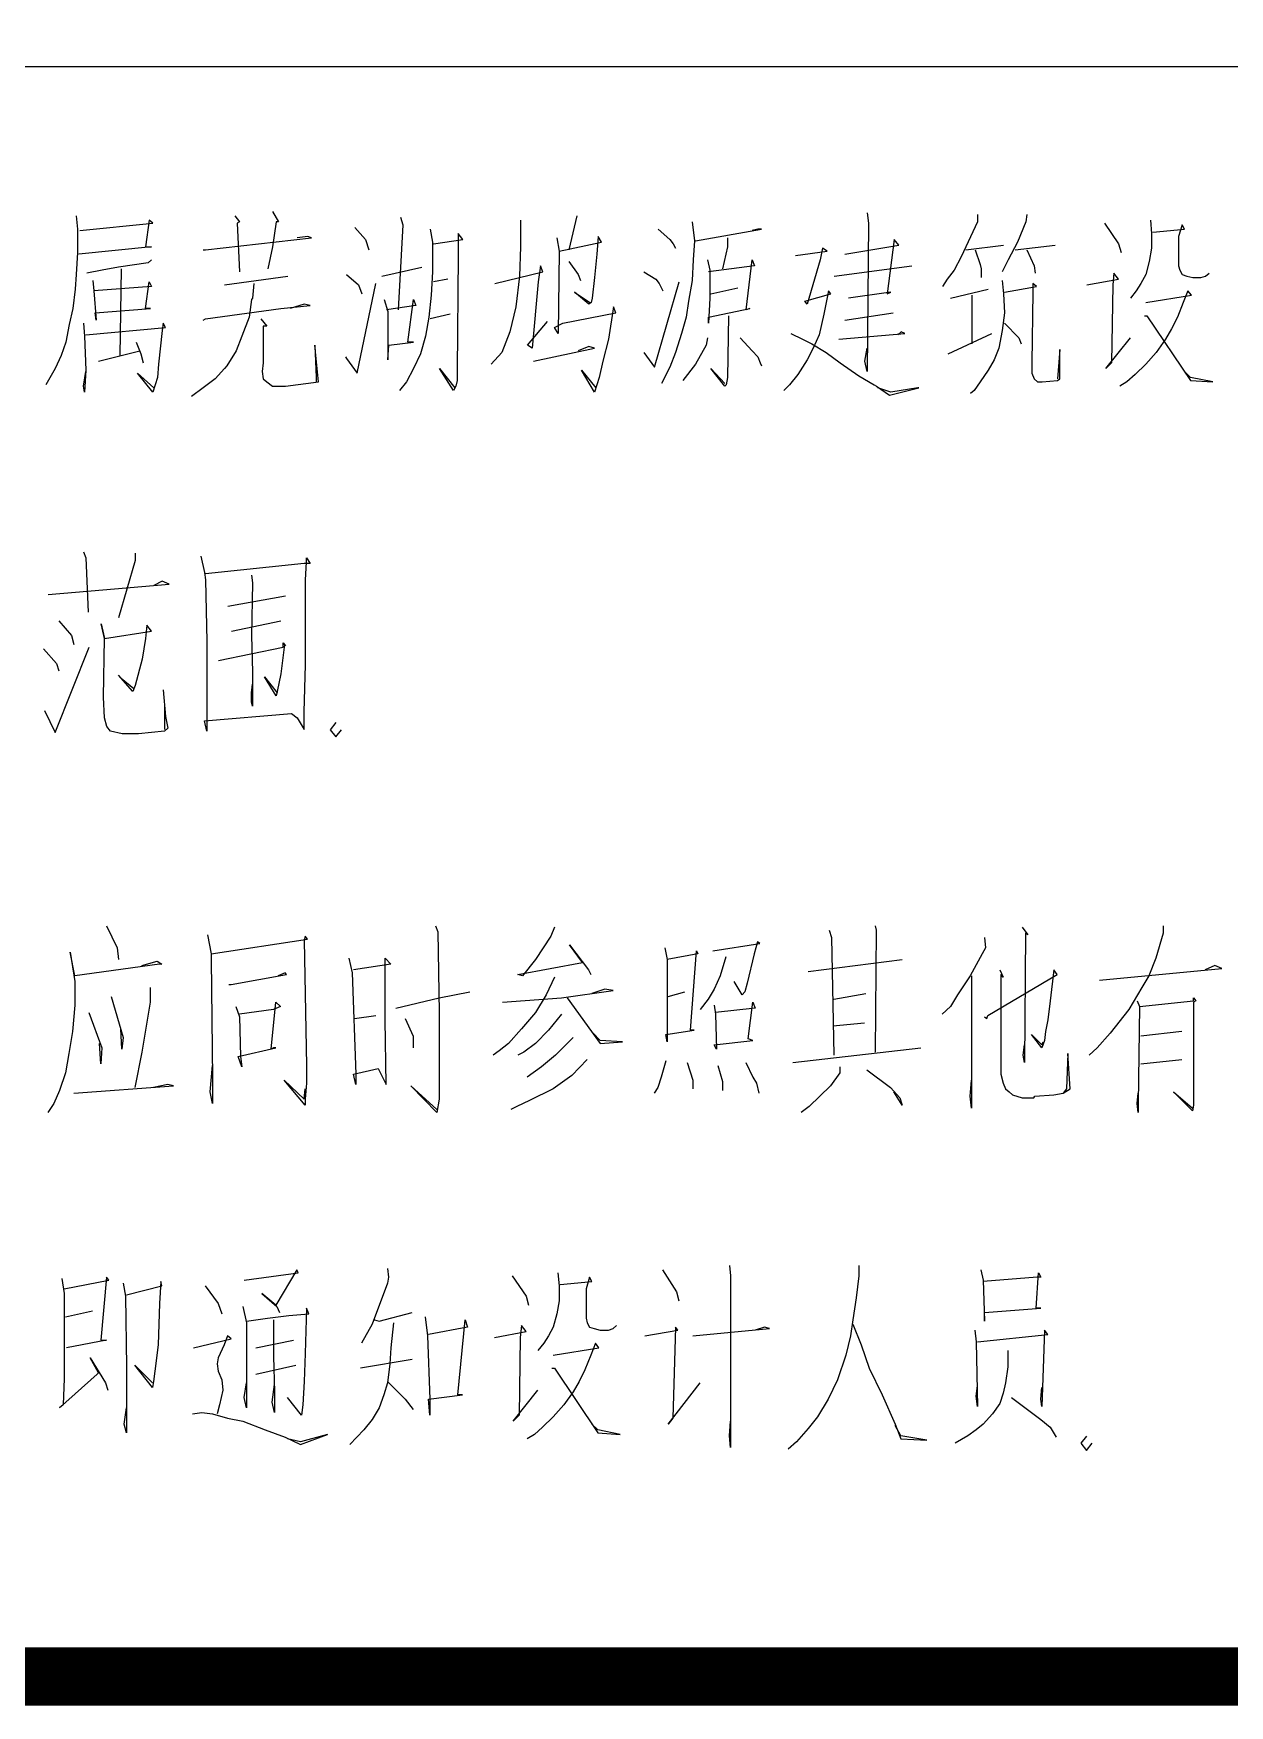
# Model space of a CAD drawing. Extents: x 39560 to 217760, y -140239 to 277665.
# Drawn here: x 138409 to 140502, y 160302 to 163228 of the extents above; entities that cross this region are included whole.
import ezdxf

# ---------------------------------------------------------------- set-up
doc = ezdxf.new("R2010")
doc.units = 0
doc.header["$LTSCALE"] = 1000
doc.header["$MEASUREMENT"] = 0
doc.layers.add('PUB_TITLE', color=4, linetype='Continuous')

# ---------------------------------------------------------------- blocks, each defined once
blk = doc.blocks.new('adasdcxcx')
at = {"layer": 'PUB_TITLE'}
for p, q in [((-2484, 15277.7), (4656, 15277.7)), ((-519.3, 15016.1), (-517.2, 14993)), ((-241.7, 15016.1), (-233.5, 15005.8)), ((-175.9, 15023.8), (-165.6, 15005.8)), ((48.2, 15013.6), (52.3, 15000.7)), ((356.6, 15016.1), (342.2, 14957)), ((864.5, 15021.3), (866.5, 15003.3)), ((1057.7, 15018.7), (1057.7, 15005.8)), ((1144.1, 15018.7), (1142, 15005.8)), ((-517.2, 14993), (-517.2, 14951.9)), ((-513.1, 14990.4), (-385.6, 15003.3)), ((-391.8, 15008.4), (-398, 14962.1)), ((-385.6, 15003.3), (-391.8, 15008.4)), ((-233.5, 15005.8), (-237.6, 15003.3)), ((-237.6, 15003.3), (-233.5, 14918.5)), ((-169.7, 15005.8), (-175.9, 14962.1)), ((-165.6, 15005.8), (-169.7, 15005.8)), ((-114.2, 14980.1), (-132.7, 14977.6)), ((-108, 14977.6), (-114.2, 14980.1)), ((-32, 14995.6), (-13.5, 14975)), ((52.3, 15000.7), (44.1, 14851.6)), ((99.6, 14993), (103.7, 14969.9)), ((149, 14985.3), (149, 14946.7)), ((157.2, 14975), (149, 14985.3)), ((257.9, 15008.4), (257.9, 14962.1)), ((393.6, 14980.1), (391.6, 14949.3)), ((399.8, 14969.9), (393.6, 14980.1)), ((498.5, 14993), (519.1, 14975)), ((558.1, 15005.8), (562.2, 14972.4)), ((564.3, 14972.4), (679.4, 14993)), ((673.3, 14993), (663, 14990.4)), ((679.4, 14993), (673.3, 14993)), ((866.5, 15003.3), (864.5, 14743.7)), ((1057.7, 15005.8), (1029, 14944.2)), ((1142, 15005.8), (1127.6, 14969.9)), ((1279.8, 15003.3), (1304.5, 14967.3)), ((1360, 15008.4), (1362, 14985.3)), ((1362, 14985.3), (1362, 14959.6)), ((1364.1, 14987.8), (1419.6, 14993)), ((1415.5, 15000.7), (1409.3, 14980.1)), ((1409.3, 14980.1), (1409.3, 14962.1)), ((1419.6, 14993), (1415.5, 15000.7)), ((-517.2, 14951.9), (-519.3, 14913.3)), ((-387.7, 14962.1), (-515.1, 14949.3)), ((-398, 14962.1), (-387.7, 14962.1)), ((-297.2, 14957), (-293.1, 14957)), ((-293.1, 14957), (-108, 14977.6)), ((-175.9, 14962.1), (-184.1, 14923.6)), ((-13.5, 14975), (-7.3, 14957)), ((103.7, 14969.9), (103.7, 14918.5)), ((105.8, 14967.3), (157.2, 14975)), ((257.9, 14962.1), (255.9, 14910.7)), ((321.7, 14977.6), (325.8, 14954.4)), ((325.8, 14954.4), (323.7, 14810.5)), ((325.8, 14954.4), (399.8, 14969.9)), ((519.1, 14975), (525.2, 14967.3)), ((525.2, 14967.3), (529.3, 14959.6)), ((562.2, 14972.4), (560.2, 14939)), ((619.8, 14962.1), (611.6, 14923.6)), ((619.8, 14977.6), (619.8, 14962.1)), ((739.1, 14946.7), (794.6, 14954.4)), ((786.3, 14959.6), (782.2, 14939)), ((794.6, 14954.4), (786.3, 14959.6)), ((825.4, 14949.3), (920, 14964.7)), ((911.8, 14975), (899.4, 14879.9)), ((920, 14964.7), (911.8, 14975)), ((1037.2, 14957), (1103, 14964.7)), ((1053.6, 14957), (1061.9, 14931.3)), ((1127.6, 14969.9), (1111.2, 14939)), ((1123.5, 14957), (1193.4, 14964.7)), ((1144.1, 14957), (1156.4, 14928.7)), ((1304.5, 14967.3), (1308.6, 14951.9)), ((1362, 14959.6), (1357.9, 14936.4)), ((1409.3, 14962.1), (1409.3, 14946.7)), ((-445.2, 14926.2), (-474, 14921)), ((-393.8, 14933.9), (-445.2, 14926.2)), ((-441.1, 14923.6), (-443.2, 14772)), ((-387.7, 14939), (-393.8, 14933.9)), ((15.3, 14910.7), (85.2, 14926.2)), ((149, 14946.7), (146.9, 14746.3)), ((292.9, 14928.7), (288.8, 14900.5)), ((297, 14918.5), (292.9, 14928.7)), ((342.2, 14936.4), (358.7, 14913.3)), ((391.6, 14949.3), (387.5, 14908.2)), ((560.2, 14939), (558.1, 14903)), ((584.8, 14939), (589, 14921)), ((667.1, 14928.7), (586.9, 14918.5)), ((652.7, 14851.6), (663, 14939)), ((663, 14939), (667.1, 14928.7)), ((782.2, 14939), (759.6, 14861.9)), ((806.9, 14910.7), (942.6, 14928.7)), ((1029, 14944.2), (1016.6, 14921)), ((1061.9, 14931.3), (1063.9, 14923.6)), ((1063.9, 14923.6), (1063.9, 14908.2)), ((1111.2, 14939), (1100.9, 14918.5)), ((1156.4, 14928.7), (1158.5, 14915.9)), ((1357.9, 14936.4), (1351.8, 14913.3)), ((1409.3, 14946.7), (1409.3, 14928.7)), ((1409.3, 14928.7), (1411.4, 14921)), ((-519.3, 14913.3), (-521.3, 14887.6)), ((-474, 14921), (-500.8, 14915.9)), ((-490.5, 14903), (-488.4, 14885)), ((-387.7, 14892.8), (-488.4, 14885)), ((-398, 14854.2), (-391.8, 14900.5)), ((-391.8, 14900.5), (-387.7, 14892.8)), ((-260.2, 14895.3), (-149.2, 14910.7)), ((-208.8, 14897.9), (-210.8, 14872.2)), ((-46.4, 14913.3), (-25.8, 14895.3)), ((-27.9, 14741.1), (5, 14897.9)), ((-25.8, 14895.3), (-19.6, 14879.9)), ((103.7, 14918.5), (101.7, 14877.3)), ((130.5, 14905.6), (105.8, 14900.5)), ((212.7, 14897.9), (297, 14918.5)), ((255.9, 14910.7), (249.7, 14856.8)), ((288.8, 14900.5), (278.5, 14784.8)), ((358.7, 14913.3), (362.8, 14903)), ((387.5, 14908.2), (383.4, 14872.2)), ((473.8, 14918.5), (494.4, 14905.6)), ((492.3, 14751.4), (535.5, 14900.5)), ((494.4, 14905.6), (500.5, 14897.9)), ((500.5, 14897.9), (506.7, 14885)), ((558.1, 14903), (551.9, 14867.1)), ((589, 14921), (589, 14872.2)), ((1004.3, 14905.6), (996.1, 14892.8)), ((1016.6, 14921), (1004.3, 14905.6)), ((1100.9, 14903), (1103, 14879.9)), ((1105, 14882.5), (1160.5, 14892.8)), ((1154.4, 14897.9), (1154.4, 14882.5)), ((1160.5, 14892.8), (1154.4, 14897.9)), ((1249, 14895.3), (1304.5, 14905.6)), ((1294.2, 14895.3), (1292.1, 14759.1)), ((1296.2, 14915.9), (1294.2, 14895.3)), ((1304.5, 14905.6), (1296.2, 14915.9)), ((1343.5, 14897.9), (1335.3, 14885)), ((1351.8, 14913.3), (1343.5, 14897.9)), ((1411.4, 14921), (1415.5, 14913.3)), ((1415.5, 14913.3), (1423.7, 14910.7)), ((1423.7, 14910.7), (1434, 14908.2)), ((1434, 14908.2), (1448.4, 14908.2)), ((1448.4, 14908.2), (1456.6, 14910.7)), ((1456.6, 14910.7), (1462.8, 14915.9)), ((-521.3, 14887.6), (-525.4, 14854.2)), ((-488.4, 14885), (-484.3, 14833.6)), ((-212.9, 14869.6), (-217, 14838.8)), ((-210.8, 14872.2), (-212.9, 14869.6)), ((19.4, 14869.6), (25.6, 14849.1)), ((60.6, 14795.1), (70.8, 14869.6)), ((70.8, 14869.6), (74.9, 14859.3)), ((101.7, 14877.3), (97.6, 14838.8)), ((352.5, 14882.5), (379.2, 14864.5)), ((377.2, 14861.9), (352.5, 14882.5)), ((381.3, 14864.5), (377.2, 14861.9)), ((383.4, 14872.2), (381.3, 14864.5)), ((551.9, 14867.1), (547.8, 14838.8)), ((589, 14872.2), (586.9, 14828.5)), ((591, 14879.9), (638.3, 14890.2)), ((755.5, 14867.1), (800.7, 14879.9)), ((759.6, 14861.9), (755.5, 14867.1)), ((796.6, 14885), (788.4, 14843.9)), ((800.7, 14879.9), (796.6, 14885)), ((905.6, 14882.5), (831.6, 14872.2)), ((899.4, 14879.9), (905.6, 14882.5)), ((1010.5, 14872.2), (1076.2, 14887.6)), ((1047.5, 14877.3), (1047.5, 14792.5)), ((1103, 14879.9), (1105, 14846.5)), ((1154.4, 14882.5), (1152.3, 14759.1)), ((1335.3, 14885), (1325, 14872.2)), ((1351.8, 14864.5), (1431.9, 14877.3)), ((1417.6, 14864.5), (1407.3, 14838.8)), ((1425.8, 14885), (1417.6, 14864.5)), ((1431.9, 14877.3), (1425.8, 14885)), ((-525.4, 14854.2), (-531.6, 14825.9)), ((-486.4, 14846.5), (-389.7, 14854.2)), ((-484.3, 14833.6), (-486.4, 14846.5)), ((-389.7, 14854.2), (-398, 14854.2)), ((-297.2, 14833.6), (-293.1, 14836.2)), ((-293.1, 14836.2), (-161.5, 14854.2)), ((-217, 14838.8), (-229.4, 14805.4)), ((-196.5, 14836.2), (-186.2, 14823.4)), ((-161.5, 14854.2), (-110.1, 14859.3)), ((-120.4, 14861.9), (-145.1, 14854.2)), ((-110.1, 14859.3), (-120.4, 14861.9)), ((74.9, 14859.3), (23.5, 14851.6)), ((25.6, 14849.1), (25.6, 14764.3)), ((97.6, 14838.8), (91.4, 14805.4)), ((134.6, 14843.9), (99.6, 14836.2)), ((249.7, 14856.8), (239.4, 14813.1)), ((332, 14828.5), (424.5, 14846.5)), ((420.4, 14856.8), (412.1, 14800.2)), ((424.5, 14846.5), (420.4, 14856.8)), ((547.8, 14838.8), (539.6, 14810.5)), ((586.9, 14838.8), (658.9, 14854.2)), ((586.9, 14828.5), (586.9, 14838.8)), ((621.9, 14841.4), (619.8, 14733.4)), ((658.9, 14854.2), (652.7, 14851.6)), ((788.4, 14843.9), (780.2, 14807.9)), ((825.4, 14833.6), (909.7, 14846.5)), ((1105, 14846.5), (1100.9, 14815.7)), ((1349.7, 14841.4), (1353.8, 14841.4)), ((1353.8, 14841.4), (1429.9, 14728.3)), ((1407.3, 14838.8), (1397, 14818.2)), ((-531.6, 14825.9), (-537.8, 14795.1)), ((-506.9, 14828.5), (-504.9, 14805.4)), ((-504.9, 14805.4), (-502.8, 14746.3)), ((-502.8, 14807.9), (-363, 14820.8)), ((-369.2, 14815.7), (-375.3, 14756.5)), ((-367.1, 14828.5), (-369.2, 14815.7)), ((-363, 14820.8), (-367.1, 14828.5)), ((-229.4, 14805.4), (-239.6, 14779.7)), ((-192.3, 14823.4), (-192.3, 14764.3)), ((-186.2, 14823.4), (-192.3, 14823.4)), ((91.4, 14805.4), (83.2, 14774.5)), ((239.4, 14813.1), (225, 14777.1)), ((270.3, 14790), (305.2, 14831.1)), ((317.6, 14820.8), (332, 14828.5)), ((323.7, 14810.5), (317.6, 14820.8)), ((539.6, 14810.5), (529.3, 14777.1)), ((730.8, 14810.5), (751.4, 14800.2)), ((780.2, 14807.9), (769.9, 14784.8)), ((815.1, 14800.2), (930.3, 14810.5)), ((924.1, 14813.1), (917.9, 14807.9)), ((930.3, 14810.5), (924.1, 14813.1)), ((1006.3, 14774.5), (1082.4, 14810.5)), ((1100.9, 14815.7), (1094.8, 14784.8)), ((1105, 14828.5), (1129.7, 14802.8)), ((1397, 14818.2), (1386.7, 14800.2)), ((-537.8, 14795.1), (-546, 14772)), ((-480.2, 14761.7), (-408.2, 14779.7)), ((-414.4, 14795.1), (-406.2, 14774.5)), ((-239.6, 14779.7), (-256.1, 14754)), ((-101.9, 14790), (-99.8, 14733.4)), ((-95.7, 14725.7), (-101.9, 14790)), ((25.6, 14764.3), (27.7, 14790)), ((27.7, 14790), (70.8, 14795.1)), ((70.8, 14795.1), (60.6, 14795.1)), ((225, 14777.1), (206.5, 14756.5)), ((278.5, 14784.8), (270.3, 14790)), ((280.5, 14761.7), (387.5, 14784.8)), ((377.2, 14787.4), (358.7, 14779.7)), ((387.5, 14784.8), (377.2, 14787.4)), ((412.1, 14800.2), (401.9, 14761.7)), ((473.8, 14777.1), (492.3, 14751.4)), ((529.3, 14777.1), (519.1, 14751.4)), ((582.8, 14790), (564.3, 14756.5)), ((584.8, 14802.8), (582.8, 14790)), ((642.4, 14802.8), (663, 14779.7)), ((663, 14779.7), (673.3, 14769.4)), ((751.4, 14800.2), (767.8, 14792.5)), ((769.9, 14784.8), (759.6, 14764.3)), ((767.8, 14792.5), (792.5, 14777.1)), ((792.5, 14777.1), (817.2, 14759.1)), ((860.4, 14761.7), (864.5, 14784.8)), ((1094.8, 14784.8), (1086.5, 14764.3)), ((1129.7, 14802.8), (1133.8, 14792.5)), ((1201.7, 14782.2), (1197.6, 14730.8)), ((1201.7, 14730.8), (1201.7, 14782.2)), ((1281.9, 14748.8), (1325, 14802.8)), ((1370.3, 14777.1), (1351.8, 14756.5)), ((1386.7, 14800.2), (1370.3, 14777.1)), ((-556.3, 14748.8), (-572.7, 14720.6)), ((-546, 14772), (-556.3, 14748.8)), ((-502.8, 14746.3), (-504.9, 14707.7)), ((-406.2, 14774.5), (-402.1, 14759.1)), ((-375.3, 14756.5), (-377.4, 14733.4)), ((-260.2, 14748.8), (-276.6, 14730.8)), ((-256.1, 14754), (-260.2, 14748.8)), ((-192.3, 14759.1), (-194.4, 14743.7)), ((-192.3, 14764.3), (-192.3, 14759.1)), ((-48.4, 14769.4), (-46.4, 14766.8)), ((-46.4, 14766.8), (-27.9, 14741.1)), ((70.8, 14748.8), (58.5, 14725.7)), ((83.2, 14774.5), (70.8, 14748.8)), ((116.1, 14748.8), (142.8, 14715.4)), ((140.7, 14710.3), (116.1, 14748.8)), ((146.9, 14746.3), (146.9, 14728.3)), ((364.8, 14746.3), (389.5, 14715.4)), ((387.5, 14707.7), (364.8, 14746.3)), ((401.9, 14761.7), (395.7, 14733.4)), ((519.1, 14751.4), (504.7, 14723.1)), ((564.3, 14756.5), (541.7, 14728.3)), ((591, 14748.8), (615.7, 14723.1)), ((615.7, 14718), (591, 14748.8)), ((673.3, 14769.4), (677.4, 14759.1)), ((677.4, 14759.1), (679.4, 14754)), ((759.6, 14764.3), (743.2, 14738.6)), ((817.2, 14759.1), (850.1, 14736)), ((864.5, 14743.7), (860.4, 14761.7)), ((1076.2, 14746.3), (1061.9, 14725.7)), ((1086.5, 14764.3), (1076.2, 14746.3)), ((1152.3, 14759.1), (1152.3, 14741.1)), ((1292.1, 14759.1), (1281.9, 14748.8)), ((1351.8, 14756.5), (1333.3, 14738.6)), ((-506.9, 14718), (-502.8, 14743.7)), ((-504.9, 14707.7), (-506.9, 14718)), ((-412.3, 14741.1), (-383.6, 14715.4)), ((-385.6, 14707.7), (-412.3, 14741.1)), ((-381.5, 14720.6), (-385.6, 14707.7)), ((-377.4, 14733.4), (-381.5, 14720.6)), ((-276.6, 14730.8), (-297.2, 14715.4)), ((-194.4, 14743.7), (-192.3, 14730.8)), ((-192.3, 14730.8), (-186.2, 14725.7)), ((-186.2, 14725.7), (-175.9, 14718)), ((-175.9, 14718), (-153.3, 14718)), ((-153.3, 14718), (-95.7, 14725.7)), ((-99.8, 14733.4), (-99.8, 14725.7)), ((58.5, 14725.7), (46.2, 14710.3)), ((144.8, 14718), (140.7, 14710.3)), ((146.9, 14728.3), (144.8, 14718)), ((395.7, 14733.4), (387.5, 14707.7)), ((617.7, 14720.6), (615.7, 14718)), ((619.8, 14733.4), (617.7, 14720.6)), ((728.8, 14720.6), (718.5, 14710.3)), ((743.2, 14738.6), (728.8, 14720.6)), ((850.1, 14736), (876.8, 14720.6)), ((876.8, 14720.6), (880.9, 14718)), ((880.9, 14718), (903.5, 14702.6)), ((1061.9, 14725.7), (1051.6, 14710.3)), ((1152.3, 14741.1), (1156.4, 14730.8)), ((1156.4, 14730.8), (1162.6, 14725.7)), ((1162.6, 14725.7), (1170.8, 14725.7)), ((1170.8, 14725.7), (1197.6, 14728.3)), ((1197.6, 14728.3), (1201.7, 14730.8)), ((1318.9, 14725.7), (1306.5, 14718)), ((1333.3, 14738.6), (1318.9, 14725.7)), ((1429.9, 14733.4), (1419.6, 14743.7)), ((1469, 14725.7), (1429.9, 14733.4)), ((1429.9, 14728.3), (1469, 14725.7)), ((-297.2, 14715.4), (-317.8, 14700)), ((905.6, 14707.7), (883, 14715.4)), ((903.5, 14702.6), (954.9, 14715.4)), ((952.9, 14715.4), (905.6, 14707.7)), ((954.9, 14715.4), (952.9, 14715.4)), ((1051.6, 14710.3), (1045.4, 14705.1)), ((-506.9, 14428.3), (-502.8, 14418)), ((-416.5, 14425.7), (-416.5, 14412.9)), ((-502.8, 14418), (-498.7, 14322.9)), ((-416.5, 14412.9), (-445.2, 14312.6)), ((-301.3, 14420.6), (-295.1, 14392.3)), ((-120.4, 14407.7), (-293.1, 14389.7)), ((-110.1, 14407.7), (-120.4, 14407.7)), ((-118.3, 14379.5), (-116.3, 14410.3)), ((-116.3, 14418), (-110.1, 14407.7)), ((-116.3, 14410.3), (-116.3, 14418)), ((-568.6, 14353.8), (-356.8, 14371.7)), ((-369.2, 14376.9), (-383.6, 14369.2)), ((-356.8, 14371.7), (-369.2, 14376.9)), ((-295.1, 14392.3), (-293.1, 14379.5)), ((-293.1, 14379.5), (-291, 14271.5)), ((-212.9, 14387.2), (-210.8, 14374.3)), ((-210.8, 14374.3), (-212.9, 14281.8)), ((-118.3, 14299.8), (-118.3, 14379.5)), ((-254, 14333.2), (-153.3, 14351.2)), ((-550.1, 14307.5), (-527.5, 14281.8)), ((-247.9, 14289.5), (-161.5, 14307.5)), ((-527.5, 14281.8), (-523.4, 14266.4)), ((-476.1, 14302.4), (-469.9, 14276.7)), ((-469.9, 14276.7), (-476.1, 14302.4)), ((-469.9, 14276.7), (-387.7, 14289.5)), ((-395.9, 14299.8), (-398, 14276.7)), ((-387.7, 14289.5), (-395.9, 14299.8)), ((-212.9, 14281.8), (-210.8, 14217.5)), ((-118.3, 14230.4), (-118.3, 14299.8)), ((-576.8, 14258.7), (-554.2, 14233)), ((-556.3, 14112.2), (-496.6, 14261.2)), ((-472, 14173.9), (-469.9, 14276.7)), ((-398, 14276.7), (-404.1, 14240.7)), ((-291, 14271.5), (-291, 14191.8)), ((-270.5, 14238.1), (-157.4, 14261.2)), ((-155.3, 14266.4), (-161.5, 14215)), ((-157.4, 14268.9), (-153.3, 14263.8)), ((-157.4, 14261.2), (-157.4, 14268.9)), ((-153.3, 14263.8), (-155.3, 14266.4)), ((-554.2, 14233), (-550.1, 14220.1)), ((-404.1, 14240.7), (-416.5, 14194.4)), ((-120.4, 14148.2), (-118.3, 14230.4)), ((-420.6, 14184.1), (-445.2, 14212.4)), ((-441.1, 14207.3), (-418.5, 14189.3)), ((-416.5, 14194.4), (-420.6, 14184.1)), ((-291, 14191.8), (-291, 14114.7)), ((-212.9, 14181.6), (-210.8, 14197)), ((-210.8, 14217.5), (-210.8, 14158.4)), ((-190.3, 14209.8), (-167.7, 14181.6)), ((-169.7, 14176.4), (-190.3, 14209.8)), ((-161.5, 14215), (-167.7, 14184.1)), ((-469.9, 14137.9), (-472, 14173.9)), ((-367.1, 14186.7), (-363, 14140.4)), ((-365.1, 14161), (-365.1, 14117.3)), ((-212.9, 14166.1), (-212.9, 14181.6)), ((-210.8, 14158.4), (-212.9, 14166.1)), ((-167.7, 14184.1), (-169.7, 14176.4)), ((-574.8, 14150.7), (-556.3, 14112.2)), ((-465.8, 14122.4), (-469.9, 14137.9)), ((-363, 14140.4), (-358.9, 14119.9)), ((-295.1, 14132.7), (-143, 14145.6)), ((-291, 14114.7), (-295.1, 14132.7)), ((-143, 14145.6), (-132.7, 14137.9)), ((-132.7, 14137.9), (-120.4, 14117.3)), ((-120.4, 14117.3), (-120.4, 14148.2)), ((-459.6, 14114.7), (-465.8, 14122.4)), ((-439.1, 14109.6), (-459.6, 14114.7)), ((-410.3, 14109.6), (-439.1, 14109.6)), ((-365.1, 14114.7), (-410.3, 14109.6)), ((-358.9, 14119.9), (-365.1, 14114.7)), ((-65.1, 14129.6), (-75.1, 14117)), ((-75.1, 14117), (-65.1, 14104.5)), ((-65.1, 14104.5), (-55.1, 14117)), ((-466.3, 13773.8), (-447.8, 13735.3)), ((-289.5, 13758.4), (-283.3, 13725)), ((-118.8, 13755.8), (-120.9, 13748.1)), ((-114.7, 13750.7), (-118.8, 13755.8)), ((109.4, 13773.8), (113.5, 13763.5)), ((113.5, 13763.5), (115.6, 13622.2)), ((310.9, 13755.8), (284.2, 13714.7)), ((317.1, 13771.3), (310.9, 13755.8)), ((798.2, 13766.1), (802.3, 13753.3)), ((802.3, 13753.3), (806.4, 13547.7)), ((878.4, 13773.8), (880.4, 13766.1)), ((880.4, 13766.1), (878.4, 13552.8)), ((1069.6, 13753.3), (1071.7, 13735.3)), ((1135.4, 13771.3), (1145.7, 13758.4)), ((1141.6, 13761), (1139.5, 13534.8)), ((1145.7, 13758.4), (1141.6, 13761)), ((1382.1, 13761), (1369.8, 13717.3)), ((1382.1, 13773.8), (1382.1, 13761)), ((-530, 13727.6), (-521.8, 13676.2)), ((-521.8, 13686.4), (-530, 13727.6)), ((-447.8, 13735.3), (-445.7, 13714.7)), ((-283.3, 13725), (-114.7, 13750.7)), ((-283.3, 13725), (-283.3, 13714.7)), ((-120.9, 13748.1), (-116.8, 13529.7)), ((343.8, 13740.4), (376.7, 13696.7)), ((366.4, 13709.6), (343.8, 13740.4)), ((510.3, 13735.3), (514.5, 13714.7)), ((567.9, 13725), (514.5, 13714.7)), ((555.6, 13591.3), (565.9, 13730.1)), ((565.9, 13730.1), (567.9, 13725)), ((594.6, 13730.1), (676.9, 13743)), ((666.6, 13725), (654.3, 13673.6)), ((672.8, 13745.6), (666.6, 13725)), ((676.9, 13743), (672.8, 13745.6)), ((1065.5, 13725), (1044.9, 13686.4)), ((1071.7, 13735.3), (1065.5, 13725)), ((-373.8, 13707), (-521.8, 13686.4)), ((-404.6, 13704.4), (-377.9, 13712.1)), ((-377.9, 13712.1), (-369.6, 13707)), ((-369.6, 13707), (-373.8, 13707)), ((-283.3, 13714.7), (-281.2, 13506.5)), ((-42.7, 13717.3), (-36.6, 13691.6)), ((31.3, 13707), (-34.5, 13696.7)), ((21, 13717.3), (31.3, 13707)), ((21, 13609.3), (21, 13717.3)), ((253.3, 13689), (366.4, 13709.6)), ((284.2, 13714.7), (261.6, 13686.4)), ((376.7, 13696.7), (380.8, 13689)), ((514.5, 13714.7), (514.5, 13640.2)), ((617.3, 13719.9), (607, 13686.4)), ((761.2, 13694.2), (925.7, 13714.7)), ((1096.3, 13696.7), (1102.5, 13683.9)), ((1190.9, 13696.7), (1184.7, 13642.7)), ((1197.1, 13689), (1190.9, 13696.7)), ((1271.1, 13678.7), (1484.9, 13699.3)), ((1369.8, 13717.3), (1357.4, 13686.4)), ((1472.6, 13704.4), (1456.1, 13696.7)), ((1484.9, 13699.3), (1472.6, 13704.4)), ((-521.8, 13676.2), (-521.8, 13635)), ((-390.2, 13665.9), (-390.2, 13640.2)), ((-252.5, 13671), (-248.3, 13671)), ((-248.3, 13671), (-151.7, 13689)), ((-153.8, 13691.6), (-166.1, 13686.4)), ((-151.7, 13689), (-153.8, 13691.6)), ((-36.6, 13691.6), (-30.4, 13514.2)), ((261.6, 13686.4), (253.3, 13689)), ((317.1, 13683.9), (302.7, 13653)), ((607, 13686.4), (596.7, 13663.3)), ((646, 13653), (631.7, 13676.2)), ((654.3, 13673.6), (650.2, 13658.2)), ((1044.9, 13686.4), (1022.3, 13653)), ((1047, 13686.4), (1047, 13455.1)), ((1075.8, 13617), (1197.1, 13689)), ((1098.4, 13689), (1098.4, 13532.2)), ((1102.5, 13683.9), (1098.4, 13689)), ((1345.1, 13665.9), (1322.5, 13627.3)), ((1357.4, 13686.4), (1345.1, 13665.9)), ((-521.8, 13635), (-525.9, 13588.8)), ((-458.1, 13650.5), (-437.5, 13578.5)), ((-390.2, 13640.2), (-404.6, 13552.8)), ((-178.4, 13557.9), (-170.2, 13640.2)), ((-170.2, 13640.2), (-162, 13632.5)), ((39.5, 13629.9), (115.6, 13647.9)), ((115.6, 13647.9), (169, 13658.2)), ((226.6, 13640.2), (329.4, 13647.9)), ((302.7, 13653), (284.2, 13622.2)), ((329.4, 13647.9), (419.9, 13660.7)), ((339.7, 13647.9), (397.3, 13568.2)), ((405.5, 13663.3), (382.9, 13655.6)), ((419.9, 13660.7), (405.5, 13663.3)), ((514.5, 13640.2), (514.5, 13570.8)), ((516.5, 13650.5), (545.3, 13658.2)), ((586.4, 13645.3), (572, 13627.3)), ((596.7, 13663.3), (586.4, 13645.3)), ((596.7, 13635), (598.8, 13619.6)), ((650.2, 13658.2), (646, 13653)), ((656.3, 13575.9), (664.6, 13640.2)), ((664.6, 13640.2), (668.7, 13629.9)), ((806.4, 13645.3), (861.9, 13655.6)), ((1022.3, 13653), (1010, 13632.5)), ((1184.7, 13642.7), (1180.6, 13609.3)), ((1336.9, 13642.7), (1341, 13632.5)), ((1341, 13632.5), (1435.6, 13642.7)), ((1435.6, 13647.9), (1439.7, 13642.7)), ((1435.6, 13642.7), (1435.6, 13647.9)), ((1439.7, 13642.7), (1435.6, 13640.2)), ((1435.6, 13640.2), (1435.6, 13460.3)), ((-497.1, 13622.2), (-474.5, 13560.5)), ((-240.1, 13632.5), (-233.9, 13614.5)), ((-174.3, 13627.3), (-233.9, 13619.6)), ((-233.9, 13614.5), (-231.9, 13545.1)), ((-162, 13632.5), (-174.3, 13627.3)), ((-32.5, 13611.9), (4.6, 13617)), ((23.1, 13496.3), (21, 13609.3)), ((56, 13611.9), (70.3, 13581.1)), ((115.6, 13622.2), (115.6, 13534.8)), ((284.2, 13622.2), (259.5, 13593.9)), ((329.4, 13619.6), (306.8, 13591.3)), ((668.7, 13629.9), (598.8, 13622.2)), ((598.8, 13619.6), (600.8, 13557.9)), ((1010, 13632.5), (995.6, 13619.6)), ((1069.6, 13614.5), (1073.7, 13611.9)), ((1073.7, 13611.9), (1075.8, 13617)), ((1180.6, 13609.3), (1176.5, 13588.8)), ((1322.5, 13627.3), (1289.6, 13586.2)), ((1341, 13632.5), (1338.9, 13462.8)), ((-525.9, 13588.8), (-532.1, 13550.2)), ((-439.6, 13557.9), (-441.6, 13593.9)), ((-437.5, 13578.5), (-439.6, 13557.9)), ((70.3, 13581.1), (70.3, 13560.5)), ((259.5, 13593.9), (236.9, 13568.2)), ((306.8, 13591.3), (284.2, 13568.2)), ((350, 13578.5), (319.1, 13547.7)), ((397.3, 13573.4), (384.9, 13586.2)), ((512.4, 13583.6), (561.7, 13591.3)), ((514.5, 13570.8), (512.4, 13583.6)), ((561.7, 13591.3), (555.6, 13591.3)), ((664.6, 13573.4), (656.3, 13575.9)), ((804.4, 13599.1), (859.9, 13604.2)), ((1151.8, 13583.6), (1170.3, 13565.6)), ((1170.3, 13560.5), (1151.8, 13583.6)), ((1176.5, 13588.8), (1174.5, 13573.4)), ((1289.6, 13586.2), (1267, 13560.5)), ((1415, 13588.8), (1343.1, 13581.1)), ((-532.1, 13550.2), (-538.2, 13516.8)), ((-476.6, 13532.2), (-478.6, 13568.2)), ((-474.5, 13560.5), (-476.6, 13532.2)), ((-404.6, 13552.8), (-416.9, 13491.1)), ((-236, 13545.1), (-170.2, 13560.5)), ((-174.3, 13560.5), (-178.4, 13557.9)), ((-170.2, 13560.5), (-174.3, 13560.5)), ((220.4, 13555.4), (210.2, 13547.7)), ((236.9, 13568.2), (220.4, 13555.4)), ((263.6, 13552.8), (253.3, 13547.7)), ((284.2, 13568.2), (263.6, 13552.8)), ((319.1, 13547.7), (294.5, 13527.1)), ((436.3, 13570.8), (397.3, 13573.4)), ((397.3, 13568.2), (436.3, 13570.8)), ((596.7, 13565.6), (664.6, 13573.4)), ((600.8, 13557.9), (596.7, 13565.6)), ((734.5, 13534.8), (958.6, 13560.5)), ((1137.4, 13547.7), (1139.5, 13565.6)), ((1139.5, 13534.8), (1137.4, 13547.7)), ((1174.5, 13573.4), (1170.3, 13560.5)), ((1170.3, 13565.6), (1172.4, 13570.8)), ((1215.6, 13550.2), (1213.5, 13488.5)), ((1219.7, 13488.5), (1215.6, 13550.2)), ((1267, 13560.5), (1252.6, 13547.7)), ((-285.3, 13483.4), (-281.2, 13529.7)), ((-229.8, 13527.1), (-236, 13545.1)), ((-231.9, 13545.1), (-229.8, 13527.1)), ((-116.8, 13529.7), (-116.8, 13522)), ((-116.8, 13522), (-116.8, 13498.8)), ((-34.5, 13514.2), (8.7, 13524.5)), ((8.7, 13524.5), (23.1, 13496.3)), ((115.6, 13534.8), (115.6, 13470.6)), ((294.5, 13527.1), (269.8, 13509.1)), ((374.6, 13539.9), (347.9, 13511.7)), ((512.4, 13537.4), (504.2, 13509.1)), ((549.4, 13534.8), (559.7, 13504)), ((602.9, 13529.7), (611.1, 13501.4)), ((652.2, 13534.8), (664.6, 13509.1)), ((816.7, 13527.1), (816.7, 13516.8)), ((864, 13522), (905.1, 13491.1)), ((1098.4, 13532.2), (1098.4, 13514.2)), ((1343.1, 13532.2), (1415, 13539.9)), ((-538.2, 13516.8), (-548.5, 13486)), ((-523.9, 13480.8), (-349.1, 13493.7)), ((-359.4, 13496.3), (-384, 13491.1)), ((-349.1, 13493.7), (-359.4, 13496.3)), ((-281.2, 13506.5), (-281.2, 13462.8)), ((-155.8, 13504), (-120.9, 13470.6)), ((-118.8, 13460.3), (-155.8, 13504)), ((-120.9, 13470.6), (-118.8, 13488.5)), ((-116.8, 13498.8), (-118.8, 13470.6)), ((-30.4, 13496.3), (-34.5, 13514.2)), ((-30.4, 13514.2), (-30.4, 13496.3)), ((66.2, 13493.7), (111.5, 13452.6)), ((111.5, 13447.4), (66.2, 13493.7)), ((315, 13488.5), (273.9, 13468)), ((347.9, 13511.7), (315, 13488.5)), ((498, 13491.1), (491.8, 13480.8)), ((504.2, 13509.1), (498, 13491.1)), ((559.7, 13504), (559.7, 13488.5)), ((611.1, 13501.4), (611.1, 13486)), ((664.6, 13509.1), (670.7, 13498.8)), ((670.7, 13498.8), (674.8, 13480.8)), ((800.3, 13493.7), (781.7, 13475.7)), ((816.7, 13516.8), (800.3, 13493.7)), ((905.1, 13491.1), (921.6, 13473.1)), ((1044.9, 13475.7), (1047, 13504)), ((1098.4, 13514.2), (1102.5, 13498.8)), ((1102.5, 13498.8), (1106.6, 13488.5)), ((1106.6, 13488.5), (1112.8, 13483.4)), ((1213.5, 13488.5), (1207.4, 13480.8)), ((1207.4, 13480.8), (1219.7, 13488.5)), ((-558.8, 13462.8), (-569.1, 13447.4)), ((-548.5, 13486), (-558.8, 13462.8)), ((-281.2, 13462.8), (-285.3, 13483.4)), ((-118.8, 13470.6), (-118.8, 13460.3)), ((115.6, 13470.6), (111.5, 13447.4)), ((273.9, 13468), (251.3, 13457.7)), ((781.7, 13475.7), (763.2, 13457.7)), ((925.7, 13460.3), (911.3, 13483.4)), ((921.6, 13473.1), (925.7, 13460.3)), ((1047, 13455.1), (1044.9, 13475.7)), ((1112.8, 13483.4), (1118.9, 13478.3)), ((1118.9, 13478.3), (1135.4, 13473.1)), ((1135.4, 13473.1), (1156, 13473.1)), ((1156, 13473.1), (1158, 13475.7)), ((1158, 13475.7), (1190.9, 13478.3)), ((1190.9, 13478.3), (1207.4, 13480.8)), ((1336.9, 13462.8), (1338.9, 13480.8)), ((1338.9, 13447.4), (1336.9, 13462.8)), ((1338.9, 13462.8), (1338.9, 13447.4)), ((1400.6, 13483.4), (1433.5, 13455.1)), ((1433.5, 13450), (1400.6, 13483.4)), ((1435.6, 13460.3), (1433.5, 13450)), ((251.3, 13457.7), (241, 13452.6)), ((763.2, 13457.7), (748.9, 13447.4)), ((-225.7, 13154), (-131.1, 13166.8)), ((-133.2, 13171.9), (-170.2, 13110.3)), ((-131.1, 13166.8), (-133.2, 13171.9)), ((25.1, 13174.5), (27.2, 13159.1)), ((323.2, 13166.8), (325.3, 13143.7)), ((506.2, 13171.9), (522.7, 13146.2)), ((623.4, 13179.7), (625.5, 13161.7)), ((849.6, 13179.7), (849.6, 13161.7)), ((1063.4, 13171.9), (1067.5, 13154)), ((1160.1, 13105.1), (1164.2, 13166.8)), ((1164.2, 13166.8), (1168.3, 13159.1)), ((-544.4, 13156.5), (-540.3, 13130.8)), ((-540.3, 13138.5), (-462.2, 13154)), ((-466.3, 13159.1), (-476.6, 13048.6)), ((-462.2, 13154), (-466.3, 13159.1)), ((-437.5, 13148.8), (-433.4, 13125.7)), ((-431.3, 13128.3), (-369.6, 13143.7)), ((-371.7, 13151.4), (-373.8, 13112.8)), ((-369.6, 13143.7), (-371.7, 13151.4)), ((-293.6, 13143.7), (-271, 13112.8)), ((25.1, 13148.8), (-1.6, 13076.8)), ((27.2, 13159.1), (25.1, 13148.8)), ((243.1, 13161.7), (267.7, 13125.7)), ((325.3, 13143.7), (325.3, 13118)), ((327.4, 13146.2), (382.9, 13151.4)), ((378.8, 13159.1), (372.6, 13138.5)), ((372.6, 13138.5), (372.6, 13120.5)), ((382.9, 13151.4), (378.8, 13159.1)), ((522.7, 13146.2), (530.9, 13133.4)), ((625.5, 13161.7), (625.5, 12861)), ((849.6, 13161.7), (845.5, 13123.1)), ((1162.1, 13159.1), (1067.5, 13151.4)), ((1067.5, 13154), (1069.6, 13082)), ((1168.3, 13159.1), (1162.1, 13159.1)), ((-540.3, 13130.8), (-540.3, 13053.7)), ((-433.4, 13125.7), (-431.3, 13002.3)), ((-373.8, 13112.8), (-375.8, 13040.9)), ((-271, 13112.8), (-264.8, 13094.8)), ((-227.8, 13107.7), (-221.6, 13079.4)), ((-194.9, 13130.8), (-168.2, 13107.7)), ((-170.2, 13110.3), (-194.9, 13130.8)), ((-168.2, 13107.7), (-164, 13097.4)), ((267.7, 13125.7), (271.8, 13110.3)), ((325.3, 13118), (321.2, 13094.8)), ((372.6, 13120.5), (372.6, 13105.1)), ((530.9, 13133.4), (535, 13118)), ((845.5, 13123.1), (839.3, 13084.6)), ((-538.2, 13089.7), (-491, 13100)), ((-221.6, 13082), (-184.6, 13087.1)), ((-221.6, 13079.4), (-221.6, 12963.8)), ((-184.6, 13087.1), (-147.6, 13092.3)), ((-174.3, 13084.6), (-174.3, 13020.3)), ((-147.6, 13092.3), (-112.6, 13094.8)), ((-116.8, 13105.1), (-118.8, 13025.4)), ((-112.6, 13094.8), (-116.8, 13105.1)), ((2.5, 13084.6), (10.7, 13082)), ((10.7, 13082), (68.3, 13097.4)), ((35.4, 13079.4), (31.3, 13035.7)), ((90.9, 13089.7), (95, 13056.3)), ((148.5, 12953.5), (160.8, 13084.6)), ((160.8, 13084.6), (164.9, 13071.7)), ((321.2, 13094.8), (315, 13071.7)), ((372.6, 13105.1), (372.6, 13087.1)), ((372.6, 13087.1), (374.6, 13079.4)), ((374.6, 13079.4), (378.8, 13071.7)), ((839.3, 13084.6), (835.2, 13056.3)), ((1069.6, 13097.4), (1168.3, 13105.1)), ((1069.6, 13082), (1069.6, 13097.4)), ((1168.3, 13105.1), (1160.1, 13105.1)), ((-540.3, 13053.7), (-540.3, 12989.5)), ((-314.1, 13035.7), (-248.3, 13051.1)), ((-254.5, 13056.3), (-260.7, 13040.9)), ((-248.3, 13051.1), (-254.5, 13056.3)), ((-1.6, 13076.8), (-20.1, 13043.4)), ((95, 13056.3), (99.1, 12945.8)), ((164.9, 13071.7), (97.1, 13058.9)), ((212.2, 13053.7), (267.7, 13064)), ((257.5, 13053.7), (255.4, 12917.5)), ((259.5, 13074.3), (257.5, 13053.7)), ((267.7, 13064), (259.5, 13074.3)), ((306.8, 13056.3), (298.6, 13043.4)), ((315, 13071.7), (306.8, 13056.3)), ((378.8, 13071.7), (387, 13069.1)), ((387, 13069.1), (397.3, 13066.6)), ((397.3, 13066.6), (411.7, 13066.6)), ((411.7, 13066.6), (419.9, 13069.1)), ((419.9, 13069.1), (426, 13074.3)), ((475.4, 13056.3), (533, 13066.6)), ((528.9, 13071.7), (524.7, 12912.4)), ((533, 13066.6), (528.9, 13071.7)), ((559.7, 13056.3), (693.3, 13069.1)), ((685.1, 13071.7), (668.7, 13066.6)), ((693.3, 13069.1), (685.1, 13071.7)), ((835.2, 13056.3), (827, 13022.9)), ((839.3, 13076.8), (853.7, 13040.9)), ((1053.1, 13066.6), (1055.2, 13046)), ((1057.3, 13046), (1180.6, 13058.9)), ((1174.5, 13066.6), (1170.3, 12932.9)), ((1180.6, 13058.9), (1174.5, 13066.6)), ((-466.3, 13048.6), (-536.2, 13035.7)), ((-476.6, 13048.6), (-466.3, 13048.6)), ((-375.8, 13040.9), (-382, 12994.6)), ((-260.7, 13040.9), (-271, 13017.7)), ((-205.2, 13035.7), (-139.4, 13048.6)), ((-174.3, 13020.3), (-172.3, 12958.6)), ((-118.8, 13025.4), (-120.9, 12976.6)), ((31.3, 13035.7), (29.2, 13007.5)), ((298.6, 13043.4), (288.3, 13030.6)), ((315, 13022.9), (395.2, 13035.7)), ((380.8, 13022.9), (370.5, 12997.2)), ((389, 13043.4), (380.8, 13022.9)), ((395.2, 13035.7), (389, 13043.4)), ((827, 13022.9), (812.6, 12979.2)), ((853.7, 13040.9), (868.1, 12999.7)), ((1055.2, 13046), (1057.3, 12932.9)), ((1110.7, 13030.6), (1110.7, 13002.3)), ((-495.1, 13017.7), (-468.3, 12974)), ((-480.7, 12992), (-495.1, 13017.7)), ((-482.7, 12989.5), (-480.7, 12992)), ((-431.3, 13002.3), (-431.3, 12994.6)), ((-431.3, 12994.6), (-431.3, 12886.7)), ((-416.9, 13004.9), (-386.1, 12974)), ((-386.1, 12966.3), (-416.9, 13004.9)), ((-382, 12994.6), (-384, 12976.6)), ((-271, 13017.7), (-273, 13007.5)), ((-273, 13007.5), (-271, 12994.6)), ((-271, 12994.6), (-264.8, 12979.2)), ((-205.2, 12989.5), (-135.3, 13004.9)), ((68.3, 13015.2), (-22.2, 12999.7)), ((29.2, 13007.5), (25.1, 12974)), ((313, 12999.7), (317.1, 12999.7)), ((317.1, 12999.7), (393.2, 12886.7)), ((370.5, 12997.2), (360.3, 12976.6)), ((868.1, 12999.7), (890.7, 12953.5)), ((1110.7, 13002.3), (1106.6, 12974)), ((-548.5, 12930.4), (-482.7, 12989.5)), ((-540.3, 12981.8), (-542.4, 12935.5)), ((-540.3, 12989.5), (-540.3, 12981.8)), ((-468.3, 12974), (-464.2, 12961.2)), ((-384, 12976.6), (-386.1, 12966.3)), ((-264.8, 12979.2), (-262.7, 12961.2)), ((-225.7, 12948.3), (-221.6, 12974)), ((-221.6, 12963.8), (-221.6, 12930.4)), ((-176.4, 12940.6), (-172.3, 12971.5)), ((-120.9, 12976.6), (-122.9, 12935.5)), ((25.1, 12974), (18.9, 12953.5)), ((25.1, 12976.6), (56, 12945.8)), ((360.3, 12976.6), (350, 12958.6)), ((516.5, 12902.1), (572, 12974)), ((812.6, 12979.2), (796.1, 12945.8)), ((1055.2, 12950.9), (1057.3, 12968.9)), ((1106.6, 12974), (1102.5, 12956.1)), ((1168.3, 12945.8), (1170.3, 12966.3)), ((-542.4, 12935.5), (-548.5, 12930.4)), ((-268.9, 12935.5), (-273, 12920.1)), ((-262.7, 12961.2), (-268.9, 12935.5)), ((-221.6, 12930.4), (-225.7, 12948.3)), ((-172.3, 12922.6), (-176.4, 12940.6)), ((-172.3, 12958.6), (-172.3, 12956.1)), ((-172.3, 12956.1), (-172.3, 12922.6)), ((-125, 12917.5), (-149.6, 12948.3)), ((-122.9, 12935.5), (-125, 12917.5)), ((18.9, 12953.5), (10.7, 12930.4)), ((56, 12945.8), (70.3, 12927.8)), ((97.1, 12945.8), (156.7, 12953.5)), ((99.1, 12917.5), (97.1, 12945.8)), ((99.1, 12945.8), (99.1, 12917.5)), ((156.7, 12953.5), (148.5, 12953.5)), ((245.1, 12907.2), (288.3, 12961.2)), ((333.5, 12935.5), (315, 12914.9)), ((350, 12958.6), (333.5, 12935.5)), ((796.1, 12945.8), (777.6, 12914.9)), ((890.7, 12953.5), (913.3, 12902.1)), ((1057.3, 12932.9), (1055.2, 12950.9)), ((1096.3, 12938.1), (1084, 12920.1)), ((1102.5, 12956.1), (1096.3, 12938.1)), ((1116.9, 12948.3), (1168.3, 12909.8)), ((1170.3, 12932.9), (1168.3, 12945.8)), ((-435.4, 12902.1), (-431.3, 12930.4)), ((-316.2, 12920.1), (-299.7, 12922.6)), ((-299.7, 12922.6), (-281.2, 12920.1)), ((-281.2, 12920.1), (-254.5, 12912.4)), ((-254.5, 12912.4), (-227.8, 12907.2)), ((-227.8, 12907.2), (-188.7, 12891.8)), ((-1.6, 12909.8), (-16, 12891.8)), ((10.7, 12930.4), (-1.6, 12909.8)), ((255.4, 12917.5), (245.1, 12907.2)), ((315, 12914.9), (296.5, 12896.9)), ((524.7, 12912.4), (516.5, 12902.1)), ((623.4, 12881.5), (625.5, 12907.2)), ((777.6, 12914.9), (761.2, 12894.4)), ((1084, 12920.1), (1067.5, 12902.1)), ((1168.3, 12909.8), (1184.7, 12896.9)), ((-431.3, 12886.7), (-435.4, 12902.1)), ((-188.7, 12891.8), (-153.8, 12879)), ((-153.8, 12879), (-127, 12866.1)), ((-127, 12871.2), (-149.6, 12876.4)), ((-79.7, 12884.1), (-127, 12871.2)), ((-127, 12866.1), (-79.7, 12884.1)), ((-28.3, 12879), (-40.7, 12866.1)), ((-16, 12891.8), (-28.3, 12879)), ((282.1, 12884.1), (269.8, 12876.4)), ((296.5, 12896.9), (282.1, 12884.1)), ((393.2, 12891.8), (382.9, 12902.1)), ((432.2, 12884.1), (393.2, 12891.8)), ((393.2, 12886.7), (432.2, 12884.1)), ((625.5, 12861), (623.4, 12881.5)), ((761.2, 12894.4), (740.6, 12871.2)), ((913.3, 12902.1), (923.6, 12876.4)), ((923.6, 12881.5), (913.3, 12899.5)), ((968.8, 12873.8), (923.6, 12881.5)), ((923.6, 12876.4), (968.8, 12873.8)), ((1040.8, 12881.5), (1018.2, 12868.7)), ((1055.2, 12891.8), (1040.8, 12881.5)), ((1067.5, 12902.1), (1055.2, 12891.8)), ((1184.7, 12896.9), (1195, 12879)), ((1248.2, 12880.9), (1238.2, 12868.4)), ((740.6, 12871.2), (726.2, 12858.4)), ((1238.2, 12868.4), (1248.2, 12855.8)), ((1248.2, 12855.8), (1258.3, 12868.4)), ((-2484, 12460.5), (4656, 12460.5))]:
    blk.add_line(p, q, dxfattribs=at)
at = {"layer": 'PUB_TITLE', "const_width": 102, "elevation": 8.3}
blk.add_lwpolyline([(4656, 39482.4), (-2484, 39482.4), (-2484, 12460.5), (4656, 12460.5)], dxfattribs=at)

msp = doc.modelspace()

# ---------------------------------------------------------------- block references
msp.add_blockref('adasdcxcx', (139003.723, 147892.38))

doc.saveas('drawing.dxf')
